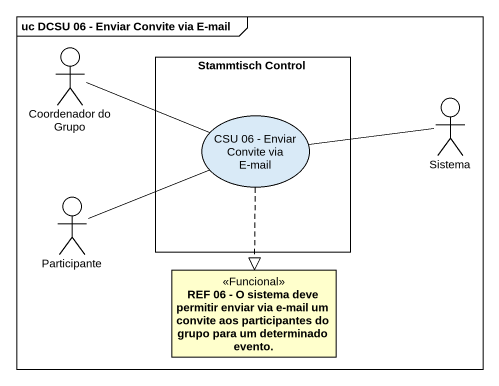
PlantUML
@startuml
mainframe uc DCSU 06 - Enviar Convite via E-mail
allowmixing
hide circle
hide empty members
actor "Coordenador do Grupo" as Coordenador_do_Grupo
rectangle "Stammtisch Control" as Stammtisch_Control {
  usecase "CSU 06 - Enviar Convite via E-mail" as CSU_06_Enviar_Convite_via_E
}
actor Sistema
actor Participante
class "REF 06 - O sistema deve permitir enviar via e-mail um convite aos participantes do grupo para um determinado evento." as REF_06_O_sistema_deve <<Funcional>>
Coordenador_do_Grupo -right- CSU_06_Enviar_Convite_via_E
CSU_06_Enviar_Convite_via_E -right- Sistema
CSU_06_Enviar_Convite_via_E ..|> REF_06_O_sistema_deve
Participante -right- CSU_06_Enviar_Convite_via_E
@enduml
